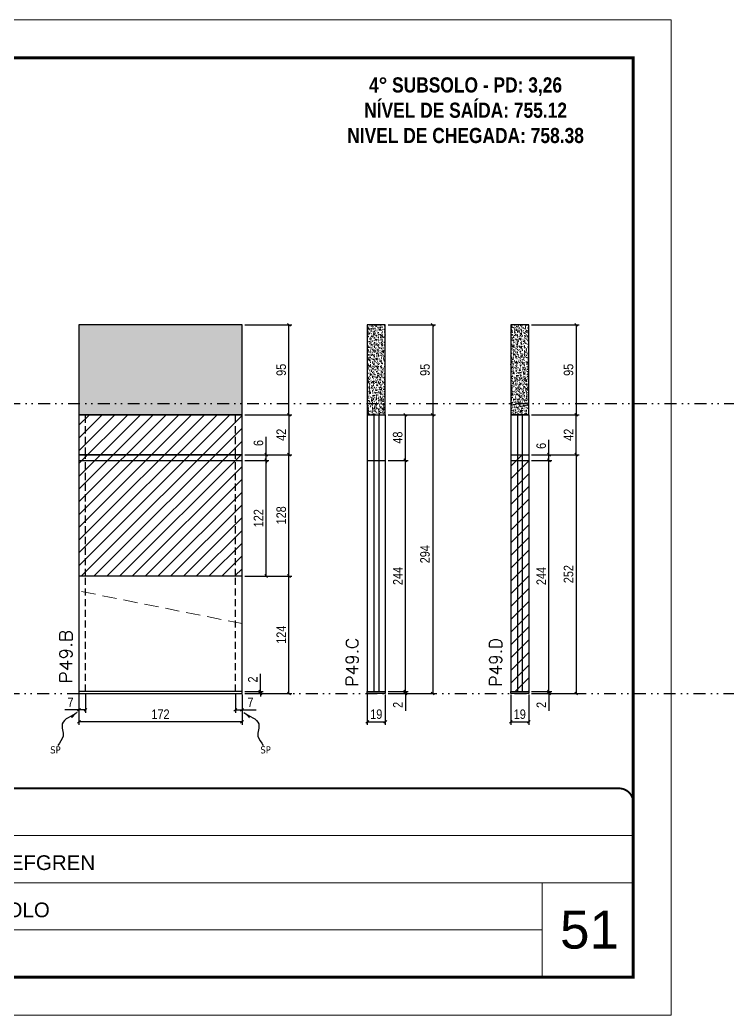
# Model space of a CAD drawing. Header units: millimetres. Extents: x 13777 to 27878, y -21631 to 6985.
# Drawn here: x 18382 to 19128, y -7848 to -6798 of the extents above; entities that cross this region are included whole.
import ezdxf

# ---------------------------------------------------------------- set-up
doc = ezdxf.new("R2010")
doc.units = ezdxf.units.MM
for name, pattern in [('CONTINUO', [0]), ('DASHED', [0.75, 0.5, -0.25]), ('DIVIDE2', [0.625, 0.25, -0.125, 0, -0.125, 0, -0.125]), ('HIDDEN', [0.375, 0.25, -0.125])]:
    doc.linetypes.add(name, pattern=pattern)
for name, color, linetype, lineweight in [('CARIMBO', 255, 'Continuous', 9), ('Folhas', 255, 'Continuous', 9), ('Hachura', 251, 'Continuous', 9), ('SARRAFO DE PRESSAO', 251, 'DASHED', 9), ('Texto Seção', 7, 'Continuous', 15)]:
    doc.layers.add(name, color=color, linetype=linetype, lineweight=lineweight)
for name, color, linetype in [('COTA', 241, 'Continuous'), ('NOMENCLATURA', 7, 'Continuous'), ('Nível', 160, 'Continuous'), ('Painéis', 200, 'Continuous'), ('SARR_2.2x7', 40, 'Continuous'), ('Sarrafo de Pressão', 42, 'HIDDEN'), ('texto', 7, 'Continuous')]:
    doc.layers.add(name, color=color, linetype=linetype)
doc.styles.add('ARIAL', font='arial.ttf')
doc.styles.add('COTA TECNICA', font='techl___.ttf', dxfattribs={"height": 10})
doc.styles.add('COTA TECNICA-50', font='techl___.ttf', dxfattribs={"height": 10})
doc.styles.add('REGUA-120', font='ROMANS.shx', dxfattribs={"height": 15})
doc.styles.add('ROMANC', font='techb___.ttf', dxfattribs={"height": 2.5})
doc.styles.get("Standard").update_dxf_attribs({"font": 'arial.ttf'})
doc.styles.add('Tecnologia', font='')
doc.styles.get('Tecnologia').set_extended_font_data('Forgotten Futurist')
doc.dimstyles.new('COTA PAINEL-50', dxfattribs={"dimtxt": 10, "dimasz": 3, "dimexe": 3, "dimexo": 3, "dimgap": 3, "dimtad": 1, "dimdec": 1, "dimzin": 12, "dimdsep": 46, "dimtxsty": 'COTA TECNICA-50', "dimblk1": 'OBLIQUE', "dimblk2": 'OBLIQUE', "dimsah": 1, "dimcen": 0.9, "dimclrd": 4, "dimclre": 4, "dimclrt": 240, "dimadec": 1, "dimazin": 3, "dimtfac": 1, "dimtdec": 1, "dimtmove": 0, "dimatfit": 3, "dimfxl": 1, "dimtolj": 1, "dimtzin": 12, "dimarcsym": 0})
doc.dimstyles.new('PAINEL', dxfattribs={"dimtxt": 10, "dimasz": 3, "dimexe": 3, "dimexo": 3, "dimgap": 3, "dimtad": 1, "dimdec": 1, "dimzin": 12, "dimdsep": 46, "dimtxsty": 'COTA TECNICA', "dimblk1": 'OBLIQUE', "dimblk2": 'OBLIQUE', "dimsah": 1, "dimcen": 0.9, "dimclrd": 4, "dimclre": 4, "dimclrt": 240, "dimadec": 1, "dimazin": 3, "dimtfac": 1, "dimtdec": 1, "dimtmove": 0, "dimatfit": 3, "dimfxl": 1, "dimtolj": 1, "dimtzin": 12, "dimarcsym": 0})
doc.dimstyles.get("Standard").update_dxf_attribs({"dimtxt": 0.18, "dimasz": 0.18, "dimexe": 0.18, "dimexo": 0.0625, "dimgap": 0.09, "dimtad": 0, "dimtih": 1, "dimtoh": 1, "dimdec": 4, "dimzin": 0, "dimdsep": 46, "dimtxsty": 'Standard', "dimcen": 0.09, "dimadec": 0, "dimazin": 0, "dimtfac": 1, "dimtdec": 4, "dimtofl": 0, "dimtmove": 0, "dimatfit": 3, "dimfxl": 1, "dimtolj": 1, "dimtzin": 0, "dimarcsym": 0})

# ---------------------------------------------------------------- blocks, each defined once
blk = doc.blocks.new('9999999999')
at = {"color": 30, "linetype": 'CONTINUO'}
for p, q in [((98564.6, 34230.2), (98564.6, 34429.4)), ((98564.6, 34379.6), (99584, 34379.6)), ((98564.6, 34329.8), (99488, 34329.8)), ((99584, 34329.8), (99488, 34329.8)), ((99488, 34329.8), (99488, 34230.2)), ((98564.6, 34280), (99488, 34280))]:
    blk.add_line(p, q, dxfattribs=at)
at = {"color": 30, "linetype": 'CONTINUO', "const_width": 2}
blk.add_lwpolyline([(99584, 34230.2), (99584, 34414.4, 0.414214), (99569, 34429.4), (98229, 34429.4, 0.414214), (98214, 34414.4), (98214, 34245.2, 0.414214), (98229, 34230.2), (99584, 34230.2)], format="xyb", dxfattribs=at)
at = {"layer": 'Folhas'}
blk.add_lwpolyline([(98139, 34190.2), (99624, 34190.2), (99624, 35240.2), (98139, 35240.2)], close=True, dxfattribs=at)
at = {"layer": 'Folhas', "color": 30, "const_width": 3}
blk.add_lwpolyline([(98214, 34230.2), (99584, 34230.2), (99584, 35200.2), (98214, 35200.2)], close=True, dxfattribs=at)
at = {"color": 7, "linetype": 'Continuous', "ltscale": 5, "style": 'ARIAL'}
for s, height, p in [('SKR', 15.48, (98837.7, 34393.1)), ('LEAF LOEFGREN', 15.483, (98837.7, 34343.3)), ('3° SUBSOLO', 15.48, (98837.7, 34293.5)), ('NOVA SISTEMAS CONSTRUTIVOS', 11.059, (98263.2, 34267.2)), ('PILARES', 15.48, (98837.7, 34243.7))]:
    blk.add_text(s, height=height, dxfattribs=at).set_placement(p)
at = {"layer": 'Folhas', "color": 7, "style": 'Tecnologia', "width": 1.5}
for s, p in [('CLIENTE:', (98573.7, 34397.2)), ('OBRA:', (98573.7, 34347.3)), ('PAVIMENTO:', (98573.7, 34297.5)), ('PROJETO:', (98573.7, 34247.7))]:
    blk.add_text(s, height=14, dxfattribs=at).set_placement(p)
blk = doc.blocks.new('_Oblique')
at = {"color": 0, "linetype": 'ByBlock', "lineweight": -2}
blk.add_line((-0.5, -0.5), (0.5, 0.5), dxfattribs=at)
blk = doc.blocks.new('*D2223')
at = {"layer": 'COTA', "color": 4, "lineweight": -2, "transparency": 16777216}
for p, q in [((18444.1, -7509.9), (18444.1, -7541.8)), ((18616.1, -7509.9), (18616.1, -7541.8)), ((18616.1, -7538.8), (18444.1, -7538.8))]:
    blk.add_line(p, q, dxfattribs=at)
at = {"layer": 'Defpoints', "color": 0, "transparency": 16777216}
for p in [(18444.1, -7506.9), (18616.1, -7506.9), (18444.1, -7538.8)]:
    blk.add_point(p, dxfattribs=at)
at = {"layer": 'COTA', "color": 4, "lineweight": -2, "transparency": 16777216, "xscale": 3, "yscale": 3, "zscale": 3, "rotation": 180}
blk.add_blockref('_Oblique', (18444.1, -7538.8), dxfattribs=at)
at = {"layer": 'COTA', "color": 4, "lineweight": -2, "transparency": 16777216, "xscale": 3, "yscale": 3, "zscale": 3}
blk.add_blockref('_Oblique', (18616.1, -7538.8), dxfattribs=at)
at = {"layer": 'COTA', "color": 240, "transparency": 16777216, "insert": (18530.1, -7530.7), "char_height": 10, "attachment_point": 5, "style": 'COTA TECNICA'}
blk.add_mtext('\\A1;172', dxfattribs=at)
blk = doc.blocks.new('*D2224')
at = {"layer": 'COTA', "color": 4, "lineweight": -2, "transparency": 16777216}
for p, q in [((18444.1, -7511.9), (18444.1, -7529.1)), ((18451.1, -7509.9), (18451.1, -7529.1)), ((18444.1, -7526.1), (18429.4, -7526.1)), ((18451.1, -7526.1), (18444.1, -7526.1))]:
    blk.add_line(p, q, dxfattribs=at)
at = {"layer": 'Defpoints', "color": 0, "transparency": 16777216}
for p in [(18451.1, -7506.9), (18444.1, -7508.9), (18444.1, -7526.1)]:
    blk.add_point(p, dxfattribs=at)
at = {"layer": 'COTA', "color": 4, "lineweight": -2, "transparency": 16777216, "xscale": 3, "yscale": 3, "zscale": 3, "rotation": 180}
blk.add_blockref('_Oblique', (18444.1, -7526.1), dxfattribs=at)
at = {"layer": 'COTA', "color": 4, "lineweight": -2, "transparency": 16777216, "xscale": 3, "yscale": 3, "zscale": 3}
blk.add_blockref('_Oblique', (18451.1, -7526.1), dxfattribs=at)
at = {"layer": 'COTA', "color": 240, "transparency": 16777216, "insert": (18435.3, -7518.1), "char_height": 10, "attachment_point": 5, "style": 'COTA TECNICA-50'}
blk.add_mtext('\\A1;7', dxfattribs=at)
blk = doc.blocks.new('*D2225')
at = {"layer": 'COTA', "color": 4, "lineweight": -2, "transparency": 16777216}
for p, q in [((18609.1, -7509.9), (18609.1, -7529.1)), ((18616.1, -7511.9), (18616.1, -7529.1)), ((18609.1, -7526.1), (18616.1, -7526.1)), ((18616.1, -7526.1), (18630.9, -7526.1))]:
    blk.add_line(p, q, dxfattribs=at)
at = {"layer": 'Defpoints', "color": 0, "transparency": 16777216}
for p in [(18609.1, -7506.9), (18616.1, -7508.9), (18616.1, -7526.1)]:
    blk.add_point(p, dxfattribs=at)
at = {"layer": 'COTA', "color": 4, "lineweight": -2, "transparency": 16777216, "xscale": 3, "yscale": 3, "zscale": 3, "rotation": 180}
blk.add_blockref('_Oblique', (18609.1, -7526.1), dxfattribs=at)
at = {"layer": 'COTA', "color": 4, "lineweight": -2, "transparency": 16777216, "xscale": 3, "yscale": 3, "zscale": 3}
blk.add_blockref('_Oblique', (18616.1, -7526.1), dxfattribs=at)
at = {"layer": 'COTA', "color": 240, "transparency": 16777216, "insert": (18625, -7518.1), "char_height": 10, "attachment_point": 5, "style": 'COTA TECNICA-50'}
blk.add_mtext('\\A1;7', dxfattribs=at)
blk = doc.blocks.new('*D2226')
at = {"layer": 'COTA', "color": 4, "lineweight": -2, "transparency": 16777216}
for p, q in [((18635.4, -7506.9), (18635.4, -7488.1)), ((18619.1, -7506.9), (18638.4, -7506.9)), ((18635.4, -7508.9), (18635.4, -7506.9)), ((18619.1, -7508.9), (18638.4, -7508.9)), ((18635.4, -7508.9), (18635.4, -7511.9))]:
    blk.add_line(p, q, dxfattribs=at)
at = {"layer": 'Defpoints', "color": 0, "transparency": 16777216}
for p in [(18616.1, -7506.9), (18616.1, -7508.9), (18635.4, -7508.9)]:
    blk.add_point(p, dxfattribs=at)
at = {"layer": 'COTA', "color": 4, "lineweight": -2, "transparency": 16777216, "xscale": 3, "yscale": 3, "zscale": 3}
for p, rotation in [((18635.4, -7506.9), 270), ((18635.4, -7508.9), 90)]:
    blk.add_blockref('_Oblique', p, dxfattribs=dict(at, rotation=rotation))
at = {"layer": 'COTA', "color": 240, "transparency": 16777216, "insert": (18627.4, -7494.1), "char_height": 10, "attachment_point": 5, "rotation": 90, "style": 'COTA TECNICA-50'}
blk.add_mtext('\\A1;2', dxfattribs=at)
blk = doc.blocks.new('*D2227')
at = {"layer": 'COTA', "color": 4, "lineweight": -2, "transparency": 16777216}
for p, q in [((18619.1, -7119.9), (18668.5, -7119.9)), ((18665.5, -7214.9), (18665.5, -7119.9)), ((18619.1, -7214.9), (18668.5, -7214.9))]:
    blk.add_line(p, q, dxfattribs=at)
at = {"layer": 'Defpoints', "color": 0, "transparency": 16777216}
for p in [(18616.1, -7119.9), (18665.5, -7119.9), (18616.1, -7214.9)]:
    blk.add_point(p, dxfattribs=at)
at = {"layer": 'COTA', "color": 4, "lineweight": -2, "transparency": 16777216, "xscale": 3, "yscale": 3, "zscale": 3}
for p, rotation in [((18665.5, -7119.9), 90), ((18665.5, -7214.9), 270)]:
    blk.add_blockref('_Oblique', p, dxfattribs=dict(at, rotation=rotation))
at = {"layer": 'COTA', "color": 240, "transparency": 16777216, "insert": (18657.4, -7167.4), "char_height": 10, "attachment_point": 5, "rotation": 90, "style": 'COTA TECNICA'}
blk.add_mtext('\\A1;95', dxfattribs=at)
blk = doc.blocks.new('*D2229')
at = {"layer": 'COTA', "color": 4, "lineweight": -2, "transparency": 16777216}
for p, q in [((18748.1, -7509.9), (18748.1, -7541.8)), ((18767.1, -7509.9), (18767.1, -7541.8)), ((18748.1, -7538.8), (18767.1, -7538.8))]:
    blk.add_line(p, q, dxfattribs=at)
at = {"layer": 'Defpoints', "color": 0, "transparency": 16777216}
for p in [(18748.1, -7506.9), (18767.1, -7506.9), (18767.1, -7538.8)]:
    blk.add_point(p, dxfattribs=at)
at = {"layer": 'COTA', "color": 4, "lineweight": -2, "transparency": 16777216, "xscale": 3, "yscale": 3, "zscale": 3, "rotation": 180}
blk.add_blockref('_Oblique', (18748.1, -7538.8), dxfattribs=at)
at = {"layer": 'COTA', "color": 4, "lineweight": -2, "transparency": 16777216, "xscale": 3, "yscale": 3, "zscale": 3}
blk.add_blockref('_Oblique', (18767.1, -7538.8), dxfattribs=at)
at = {"layer": 'COTA', "color": 240, "transparency": 16777216, "insert": (18757.6, -7530.7), "char_height": 10, "attachment_point": 5, "style": 'COTA TECNICA'}
blk.add_mtext('\\A1;19', dxfattribs=at)
blk = doc.blocks.new('*D2230')
at = {"layer": 'COTA', "color": 4, "lineweight": -2, "transparency": 16777216}
for p, q in [((18770.1, -7506.9), (18791.3, -7506.9)), ((18788.3, -7506.9), (18788.3, -7503.9)), ((18788.3, -7506.9), (18788.3, -7508.9)), ((18770.1, -7508.9), (18791.3, -7508.9)), ((18788.3, -7508.9), (18788.3, -7527))]:
    blk.add_line(p, q, dxfattribs=at)
at = {"layer": 'Defpoints', "color": 0, "transparency": 16777216}
for p in [(18767.1, -7506.9), (18788.3, -7506.9), (18767.1, -7508.9)]:
    blk.add_point(p, dxfattribs=at)
at = {"layer": 'COTA', "color": 4, "lineweight": -2, "transparency": 16777216, "xscale": 3, "yscale": 3, "zscale": 3}
for p, rotation in [((18788.3, -7506.9), 270), ((18788.3, -7508.9), 90)]:
    blk.add_blockref('_Oblique', p, dxfattribs=dict(at, rotation=rotation))
at = {"layer": 'COTA', "color": 240, "transparency": 16777216, "insert": (18780.3, -7520.9), "char_height": 10, "attachment_point": 5, "rotation": 90, "style": 'COTA TECNICA-50'}
blk.add_mtext('\\A1;2', dxfattribs=at)
blk = doc.blocks.new('*D2231')
at = {"layer": 'COTA', "color": 4, "linetype": 'ByBlock', "lineweight": -2, "transparency": 16777216}
for p, q in [((18770.1, -7119.9), (18820.1, -7119.9)), ((18817.1, -7119.9), (18817.1, -7214.9)), ((18770.1, -7214.9), (18820.1, -7214.9))]:
    blk.add_line(p, q, dxfattribs=at)
at = {"layer": 'Defpoints', "color": 0, "linetype": 'ByBlock', "transparency": 16777216}
for p in [(18767.1, -7119.9), (18767.1, -7214.9), (18817.1, -7214.9)]:
    blk.add_point(p, dxfattribs=at)
at = {"layer": 'COTA', "color": 4, "linetype": 'ByBlock', "lineweight": -2, "transparency": 16777216, "xscale": 3, "yscale": 3, "zscale": 3}
for p, rotation in [((18817.1, -7119.9), 90), ((18817.1, -7214.9), 270)]:
    blk.add_blockref('_Oblique', p, dxfattribs=dict(at, rotation=rotation))
at = {"layer": 'COTA', "color": 240, "linetype": 'ByBlock', "transparency": 16777216, "insert": (18809, -7167.4), "char_height": 10, "attachment_point": 5, "rotation": 90, "style": 'COTA TECNICA'}
blk.add_mtext('\\A1;95', dxfattribs=at)
blk = doc.blocks.new('*D2232')
at = {"layer": 'COTA', "color": 4, "lineweight": -2, "transparency": 16777216}
for p, q in [((18770.1, -7214.9), (18820.1, -7214.9)), ((18817.1, -7214.9), (18817.1, -7508.9)), ((18770.1, -7508.9), (18820.1, -7508.9))]:
    blk.add_line(p, q, dxfattribs=at)
at = {"layer": 'Defpoints', "color": 0, "transparency": 16777216}
for p in [(18767.1, -7214.9), (18767.1, -7508.9), (18817.1, -7508.9)]:
    blk.add_point(p, dxfattribs=at)
at = {"layer": 'COTA', "color": 4, "lineweight": -2, "transparency": 16777216, "xscale": 3, "yscale": 3, "zscale": 3}
for p, rotation in [((18817.1, -7214.9), 90), ((18817.1, -7508.9), 270)]:
    blk.add_blockref('_Oblique', p, dxfattribs=dict(at, rotation=rotation))
at = {"layer": 'COTA', "color": 240, "transparency": 16777216, "insert": (18809, -7361.9), "char_height": 10, "attachment_point": 5, "rotation": 90, "style": 'COTA TECNICA'}
blk.add_mtext('\\A1;294', dxfattribs=at)
blk = doc.blocks.new('*D2233')
at = {"layer": 'COTA', "color": 4, "lineweight": -2, "transparency": 16777216}
for p, q in [((18899.4, -7509.9), (18899.4, -7541.8)), ((18918.4, -7509.9), (18918.4, -7541.8)), ((18899.4, -7538.8), (18918.4, -7538.8))]:
    blk.add_line(p, q, dxfattribs=at)
at = {"layer": 'Defpoints', "color": 0, "transparency": 16777216}
for p in [(18899.4, -7506.9), (18918.4, -7506.9), (18918.4, -7538.8)]:
    blk.add_point(p, dxfattribs=at)
at = {"layer": 'COTA', "color": 4, "lineweight": -2, "transparency": 16777216, "xscale": 3, "yscale": 3, "zscale": 3, "rotation": 180}
blk.add_blockref('_Oblique', (18899.4, -7538.8), dxfattribs=at)
at = {"layer": 'COTA', "color": 4, "lineweight": -2, "transparency": 16777216, "xscale": 3, "yscale": 3, "zscale": 3}
blk.add_blockref('_Oblique', (18918.4, -7538.8), dxfattribs=at)
at = {"layer": 'COTA', "color": 240, "transparency": 16777216, "insert": (18908.9, -7530.7), "char_height": 10, "attachment_point": 5, "style": 'COTA TECNICA'}
blk.add_mtext('\\A1;19', dxfattribs=at)
blk = doc.blocks.new('*D2234')
at = {"layer": 'COTA', "color": 4, "lineweight": -2, "transparency": 16777216}
for p, q in [((18921.4, -7506.9), (18942.6, -7506.9)), ((18939.6, -7506.9), (18939.6, -7503.9)), ((18939.6, -7506.9), (18939.6, -7508.9)), ((18921.4, -7508.9), (18942.6, -7508.9)), ((18939.6, -7508.9), (18939.6, -7527))]:
    blk.add_line(p, q, dxfattribs=at)
at = {"layer": 'Defpoints', "color": 0, "transparency": 16777216}
for p in [(18918.4, -7506.9), (18939.6, -7506.9), (18918.4, -7508.9)]:
    blk.add_point(p, dxfattribs=at)
at = {"layer": 'COTA', "color": 4, "lineweight": -2, "transparency": 16777216, "xscale": 3, "yscale": 3, "zscale": 3}
for p, rotation in [((18939.6, -7506.9), 270), ((18939.6, -7508.9), 90)]:
    blk.add_blockref('_Oblique', p, dxfattribs=dict(at, rotation=rotation))
at = {"layer": 'COTA', "color": 240, "transparency": 16777216, "insert": (18931.6, -7520.9), "char_height": 10, "attachment_point": 5, "rotation": 90, "style": 'COTA TECNICA-50'}
blk.add_mtext('\\A1;2', dxfattribs=at)
blk = doc.blocks.new('*D2235')
at = {"layer": 'COTA', "color": 4, "linetype": 'ByBlock', "lineweight": -2, "transparency": 16777216}
for p, q in [((18921.4, -7119.9), (18971.4, -7119.9)), ((18968.4, -7119.9), (18968.4, -7214.9)), ((18921.4, -7214.9), (18971.4, -7214.9))]:
    blk.add_line(p, q, dxfattribs=at)
at = {"layer": 'Defpoints', "color": 0, "linetype": 'ByBlock', "transparency": 16777216}
for p in [(18918.4, -7119.9), (18918.4, -7214.9), (18968.4, -7214.9)]:
    blk.add_point(p, dxfattribs=at)
at = {"layer": 'COTA', "color": 4, "linetype": 'ByBlock', "lineweight": -2, "transparency": 16777216, "xscale": 3, "yscale": 3, "zscale": 3}
for p, rotation in [((18968.4, -7119.9), 90), ((18968.4, -7214.9), 270)]:
    blk.add_blockref('_Oblique', p, dxfattribs=dict(at, rotation=rotation))
at = {"layer": 'COTA', "color": 240, "linetype": 'ByBlock', "transparency": 16777216, "insert": (18960.3, -7167.4), "char_height": 10, "attachment_point": 5, "rotation": 90, "style": 'COTA TECNICA'}
blk.add_mtext('\\A1;95', dxfattribs=at)
blk = doc.blocks.new('*D2241')
at = {"layer": 'COTA', "color": 4, "linetype": 'ByBlock', "lineweight": -2, "transparency": 16777216}
for p, q in [((18619.1, -7384.9), (18668.5, -7384.9)), ((18665.5, -7508.9), (18665.5, -7384.9)), ((18619.1, -7508.9), (18668.5, -7508.9))]:
    blk.add_line(p, q, dxfattribs=at)
at = {"layer": 'Defpoints', "color": 0, "linetype": 'ByBlock', "transparency": 16777216}
for p in [(18616.1, -7384.9), (18665.5, -7384.9), (18616.1, -7508.9)]:
    blk.add_point(p, dxfattribs=at)
at = {"layer": 'COTA', "color": 4, "linetype": 'ByBlock', "lineweight": -2, "transparency": 16777216, "xscale": 3, "yscale": 3, "zscale": 3}
for p, rotation in [((18665.5, -7384.9), 90), ((18665.5, -7508.9), 270)]:
    blk.add_blockref('_Oblique', p, dxfattribs=dict(at, rotation=rotation))
at = {"layer": 'COTA', "color": 240, "linetype": 'ByBlock', "transparency": 16777216, "insert": (18657.4, -7446.9), "char_height": 10, "attachment_point": 5, "rotation": 90, "style": 'COTA TECNICA'}
blk.add_mtext('\\A1;124', dxfattribs=at)
blk = doc.blocks.new('*D2242')
at = {"layer": 'COTA', "color": 4, "linetype": 'ByBlock', "lineweight": -2, "transparency": 16777216}
for p, q in [((18619.1, -7384.9), (18668.5, -7384.9)), ((18665.5, -7508.9), (18665.5, -7384.9)), ((18619.1, -7508.9), (18668.5, -7508.9))]:
    blk.add_line(p, q, dxfattribs=at)
at = {"layer": 'Defpoints', "color": 0, "linetype": 'ByBlock', "transparency": 16777216}
for p in [(18616.1, -7384.9), (18665.5, -7384.9), (18616.1, -7508.9)]:
    blk.add_point(p, dxfattribs=at)
at = {"layer": 'COTA', "color": 4, "linetype": 'ByBlock', "lineweight": -2, "transparency": 16777216, "xscale": 3, "yscale": 3, "zscale": 3}
for p, rotation in [((18665.5, -7384.9), 90), ((18665.5, -7508.9), 270)]:
    blk.add_blockref('_Oblique', p, dxfattribs=dict(at, rotation=rotation))
at = {"layer": 'COTA', "color": 240, "linetype": 'ByBlock', "transparency": 16777216, "insert": (18657.4, -7446.9), "char_height": 10, "attachment_point": 5, "rotation": 90, "style": 'COTA TECNICA'}
blk.add_mtext('\\A1;124', dxfattribs=at)
blk = doc.blocks.new('*D2243')
at = {"layer": 'COTA', "color": 4, "lineweight": -2, "transparency": 16777216}
for p, q in [((18619.1, -7256.9), (18668.5, -7256.9)), ((18665.5, -7384.9), (18665.5, -7256.9)), ((18619.1, -7384.9), (18668.5, -7384.9))]:
    blk.add_line(p, q, dxfattribs=at)
at = {"layer": 'Defpoints', "color": 0, "transparency": 16777216}
for p in [(18616.1, -7256.9), (18665.5, -7256.9), (18616.1, -7384.9)]:
    blk.add_point(p, dxfattribs=at)
at = {"layer": 'COTA', "color": 4, "lineweight": -2, "transparency": 16777216, "xscale": 3, "yscale": 3, "zscale": 3}
for p, rotation in [((18665.5, -7256.9), 90), ((18665.5, -7384.9), 270)]:
    blk.add_blockref('_Oblique', p, dxfattribs=dict(at, rotation=rotation))
at = {"layer": 'COTA', "color": 240, "transparency": 16777216, "insert": (18657.4, -7320.9), "char_height": 10, "attachment_point": 5, "rotation": 90, "style": 'COTA TECNICA'}
blk.add_mtext('\\A1;128', dxfattribs=at)
blk = doc.blocks.new('*D2244')
at = {"layer": 'COTA', "color": 4, "lineweight": -2, "transparency": 16777216}
for p, q in [((18619.1, -7262.9), (18644.5, -7262.9)), ((18641.5, -7384.9), (18641.5, -7262.9)), ((18619.1, -7384.9), (18644.5, -7384.9))]:
    blk.add_line(p, q, dxfattribs=at)
at = {"layer": 'Defpoints', "color": 0, "transparency": 16777216}
for p in [(18616.1, -7262.9), (18641.5, -7262.9), (18616.1, -7384.9)]:
    blk.add_point(p, dxfattribs=at)
at = {"layer": 'COTA', "color": 4, "lineweight": -2, "transparency": 16777216, "xscale": 3, "yscale": 3, "zscale": 3}
for p, rotation in [((18641.5, -7262.9), 90), ((18641.5, -7384.9), 270)]:
    blk.add_blockref('_Oblique', p, dxfattribs=dict(at, rotation=rotation))
at = {"layer": 'COTA', "color": 240, "transparency": 16777216, "insert": (18633.4, -7323.9), "char_height": 10, "attachment_point": 5, "rotation": 90, "style": 'COTA TECNICA'}
blk.add_mtext('\\A1;122', dxfattribs=at)
blk = doc.blocks.new('*D2245')
at = {"layer": 'COTA', "color": 4, "lineweight": -2, "transparency": 16777216}
for p, q in [((18641.5, -7256.9), (18641.5, -7238.2)), ((18619.1, -7256.9), (18644.5, -7256.9)), ((18619.1, -7262.9), (18644.5, -7262.9)), ((18641.5, -7262.9), (18641.5, -7256.9)), ((18641.5, -7262.9), (18641.5, -7265.9))]:
    blk.add_line(p, q, dxfattribs=at)
at = {"layer": 'Defpoints', "color": 0, "transparency": 16777216}
for p in [(18616.1, -7256.9), (18616.1, -7262.9), (18641.5, -7256.9)]:
    blk.add_point(p, dxfattribs=at)
at = {"layer": 'COTA', "color": 4, "lineweight": -2, "transparency": 16777216, "xscale": 3, "yscale": 3, "zscale": 3}
for p, rotation in [((18641.5, -7256.9), 270), ((18641.5, -7262.9), 90)]:
    blk.add_blockref('_Oblique', p, dxfattribs=dict(at, rotation=rotation))
at = {"layer": 'COTA', "color": 240, "transparency": 16777216, "insert": (18633.4, -7244.6), "char_height": 10, "attachment_point": 5, "rotation": 90, "style": 'COTA TECNICA'}
blk.add_mtext('\\A1;6', dxfattribs=at)
blk = doc.blocks.new('*D2246')
at = {"layer": 'COTA', "color": 4, "lineweight": -2, "transparency": 16777216}
for p, q in [((18770.1, -7262.9), (18791.3, -7262.9)), ((18788.3, -7506.9), (18788.3, -7262.9)), ((18770.1, -7506.9), (18791.3, -7506.9))]:
    blk.add_line(p, q, dxfattribs=at)
at = {"layer": 'Defpoints', "color": 0, "transparency": 16777216}
for p in [(18767.1, -7262.9), (18788.3, -7262.9), (18767.1, -7506.9)]:
    blk.add_point(p, dxfattribs=at)
at = {"layer": 'COTA', "color": 4, "lineweight": -2, "transparency": 16777216, "xscale": 3, "yscale": 3, "zscale": 3}
for p, rotation in [((18788.3, -7262.9), 90), ((18788.3, -7506.9), 270)]:
    blk.add_blockref('_Oblique', p, dxfattribs=dict(at, rotation=rotation))
at = {"layer": 'COTA', "color": 240, "transparency": 16777216, "insert": (18780.3, -7384.9), "char_height": 10, "attachment_point": 5, "rotation": 90, "style": 'COTA TECNICA'}
blk.add_mtext('\\A1;244', dxfattribs=at)
blk = doc.blocks.new('*D2247')
at = {"layer": 'COTA', "color": 4, "lineweight": -2, "transparency": 16777216}
for p, q in [((18770.1, -7214.9), (18791.3, -7214.9)), ((18788.3, -7262.9), (18788.3, -7214.9)), ((18770.1, -7262.9), (18791.3, -7262.9))]:
    blk.add_line(p, q, dxfattribs=at)
at = {"layer": 'Defpoints', "color": 0, "transparency": 16777216}
for p in [(18767.1, -7214.9), (18788.3, -7214.9), (18767.1, -7262.9)]:
    blk.add_point(p, dxfattribs=at)
at = {"layer": 'COTA', "color": 4, "lineweight": -2, "transparency": 16777216, "xscale": 3, "yscale": 3, "zscale": 3}
for p, rotation in [((18788.3, -7214.9), 90), ((18788.3, -7262.9), 270)]:
    blk.add_blockref('_Oblique', p, dxfattribs=dict(at, rotation=rotation))
at = {"layer": 'COTA', "color": 240, "transparency": 16777216, "insert": (18780.2, -7238.9), "char_height": 10, "attachment_point": 5, "rotation": 90, "style": 'COTA TECNICA'}
blk.add_mtext('\\A1;48', dxfattribs=at)
blk = doc.blocks.new('*D2248')
at = {"layer": 'COTA', "color": 4, "lineweight": -2, "transparency": 16777216}
for p, q in [((18921.4, -7256.9), (18971.4, -7256.9)), ((18968.4, -7256.9), (18968.4, -7508.9)), ((18921.4, -7508.9), (18971.4, -7508.9))]:
    blk.add_line(p, q, dxfattribs=at)
at = {"layer": 'Defpoints', "color": 0, "transparency": 16777216}
for p in [(18918.4, -7256.9), (18918.4, -7508.9), (18968.4, -7508.9)]:
    blk.add_point(p, dxfattribs=at)
at = {"layer": 'COTA', "color": 4, "lineweight": -2, "transparency": 16777216, "xscale": 3, "yscale": 3, "zscale": 3}
for p, rotation in [((18968.4, -7256.9), 90), ((18968.4, -7508.9), 270)]:
    blk.add_blockref('_Oblique', p, dxfattribs=dict(at, rotation=rotation))
at = {"layer": 'COTA', "color": 240, "transparency": 16777216, "insert": (18960.3, -7382.9), "char_height": 10, "attachment_point": 5, "rotation": 90, "style": 'COTA TECNICA'}
blk.add_mtext('\\A1;252', dxfattribs=at)
blk = doc.blocks.new('*D2249')
at = {"layer": 'COTA', "color": 4, "lineweight": -2, "transparency": 16777216}
for p, q in [((18921.4, -7262.9), (18942.6, -7262.9)), ((18939.6, -7506.9), (18939.6, -7262.9)), ((18921.4, -7506.9), (18942.6, -7506.9))]:
    blk.add_line(p, q, dxfattribs=at)
at = {"layer": 'Defpoints', "color": 0, "transparency": 16777216}
for p in [(18918.4, -7262.9), (18939.6, -7262.9), (18918.4, -7506.9)]:
    blk.add_point(p, dxfattribs=at)
at = {"layer": 'COTA', "color": 4, "lineweight": -2, "transparency": 16777216, "xscale": 3, "yscale": 3, "zscale": 3}
for p, rotation in [((18939.6, -7262.9), 90), ((18939.6, -7506.9), 270)]:
    blk.add_blockref('_Oblique', p, dxfattribs=dict(at, rotation=rotation))
at = {"layer": 'COTA', "color": 240, "transparency": 16777216, "insert": (18931.5, -7384.9), "char_height": 10, "attachment_point": 5, "rotation": 90, "style": 'COTA TECNICA'}
blk.add_mtext('\\A1;244', dxfattribs=at)
blk = doc.blocks.new('*D2250')
at = {"layer": 'COTA', "color": 4, "lineweight": -2, "transparency": 16777216}
for p, q in [((18921.4, -7214.9), (18971.4, -7214.9)), ((18968.4, -7256.9), (18968.4, -7214.9)), ((18921.4, -7256.9), (18971.4, -7256.9))]:
    blk.add_line(p, q, dxfattribs=at)
at = {"layer": 'Defpoints', "color": 0, "transparency": 16777216}
for p in [(18918.4, -7214.9), (18968.4, -7214.9), (18918.4, -7256.9)]:
    blk.add_point(p, dxfattribs=at)
at = {"layer": 'COTA', "color": 4, "lineweight": -2, "transparency": 16777216, "xscale": 3, "yscale": 3, "zscale": 3}
for p, rotation in [((18968.4, -7214.9), 90), ((18968.4, -7256.9), 270)]:
    blk.add_blockref('_Oblique', p, dxfattribs=dict(at, rotation=rotation))
at = {"layer": 'COTA', "color": 240, "transparency": 16777216, "insert": (18960.3, -7235.9), "char_height": 10, "attachment_point": 5, "rotation": 90, "style": 'COTA TECNICA'}
blk.add_mtext('\\A1;42', dxfattribs=at)
blk = doc.blocks.new('*D2253')
at = {"layer": 'COTA', "color": 4, "lineweight": -2, "transparency": 16777216}
for p, q in [((18619.1, -7214.9), (18668.5, -7214.9)), ((18665.5, -7214.9), (18665.5, -7256.9)), ((18619.1, -7256.9), (18668.5, -7256.9))]:
    blk.add_line(p, q, dxfattribs=at)
at = {"layer": 'Defpoints', "color": 0, "transparency": 16777216}
for p in [(18616.1, -7214.9), (18616.1, -7256.9), (18665.5, -7256.9)]:
    blk.add_point(p, dxfattribs=at)
at = {"layer": 'COTA', "color": 4, "lineweight": -2, "transparency": 16777216, "xscale": 3, "yscale": 3, "zscale": 3}
for p, rotation in [((18665.5, -7214.9), 90), ((18665.5, -7256.9), 270)]:
    blk.add_blockref('_Oblique', p, dxfattribs=dict(at, rotation=rotation))
at = {"layer": 'COTA', "color": 240, "transparency": 16777216, "insert": (18657.4, -7235.9), "char_height": 10, "attachment_point": 5, "rotation": 90, "style": 'COTA TECNICA'}
blk.add_mtext('\\A1;42', dxfattribs=at)
blk = doc.blocks.new('*D2254')
at = {"layer": 'COTA', "color": 4, "lineweight": -2, "transparency": 16777216}
for p, q in [((18939.6, -7256.9), (18939.6, -7241.2)), ((18921.4, -7256.9), (18942.6, -7256.9)), ((18921.4, -7262.9), (18942.6, -7262.9)), ((18939.6, -7262.9), (18939.6, -7256.9))]:
    blk.add_line(p, q, dxfattribs=at)
at = {"layer": 'Defpoints', "color": 0, "transparency": 16777216}
for p in [(18918.4, -7256.9), (18918.4, -7262.9), (18939.6, -7256.9)]:
    blk.add_point(p, dxfattribs=at)
at = {"layer": 'COTA', "color": 4, "lineweight": -2, "transparency": 16777216, "xscale": 3, "yscale": 3, "zscale": 3}
for p, rotation in [((18939.6, -7256.9), 90), ((18939.6, -7262.9), 270)]:
    blk.add_blockref('_Oblique', p, dxfattribs=dict(at, rotation=rotation))
at = {"layer": 'COTA', "color": 240, "transparency": 16777216, "insert": (18931.5, -7247.6), "char_height": 10, "attachment_point": 5, "rotation": 90, "style": 'COTA TECNICA'}
blk.add_mtext('\\A1;6', dxfattribs=at)

msp = doc.modelspace()

# ---------------------------------------------------------------- hatches: boundary and pattern name
at = {"layer": 'COTA'}
h = msp.add_hatch(dxfattribs=at)
h.set_pattern_fill('AR-CONC', color=256, scale=0.03)
h.set_pattern_definition([(50, (-1282.4505, -1106.5753), (5.4655401, -0.4781726), [0.5715, -6.2865]), (355, (-1282.4505, -1106.5753), (-1.0573026, 5.7317054), [0.4572, -5.0292175]), (100.451445, (-1281.995, -1106.615), (4.4082374, 5.2535326), [0.4857003, -5.3427073]), (46.1842, (-1282.4505, -1105.051), (8.1323712, -1.2612698), [0.85725, -9.42975]), (96.635558, (-1281.773, -1105.1564), (7.122124, 7.4227837), [0.7285507, -8.0140682]), (351.18415, (-1282.4505, -1105.051), (7.122124, 7.4227837), [0.685799, -7.543792]), (21, (-1281.6885, -1105.4323), (4.5484317, -3.0679559), [0.5715, -6.2865]), (326, (-1281.6885, -1105.4323), (1.8540609, 5.525639), [0.4572, -5.0292]), (71.451445, (-1281.3095, -1105.688), (6.4024926, 2.457683), [0.4857003, -5.3426981]), (37.5, (-1282.4505, -1106.5753), (0.0926581, 2.53665117), [0, -4.96824, 0, -5.1054, 0, -5.04825]), (7.5, (-1282.4505, -1106.5753), (2.00458988, 3.00541724), [0, -2.91084, 0, -4.85394, 0, -1.92405]), (327.5, (-1284.1498, -1106.5753), (4.06771786, -0.17186232), [0, -1.905, 0, -5.9436, 0, -7.8867]), (317.5, (-1284.9118, -1106.5753), (4.44387544, 0.76279473), [0, -2.4765, 0, -3.94716, 0, -5.6007])])
h.paths.add_polyline_path([(18616.14, -7214.89), (18616.14, -7119.89), (18444.14, -7119.89), (18444.14, -7214.89)])
h = msp.add_hatch(dxfattribs=at)
h.set_pattern_fill('AR-CONC', color=256, scale=0.03)
h.set_pattern_definition([(50, (1868.161, -1050.5754), (5.4655401, -0.4781726), [0.5715, -6.2865]), (355, (1868.161, -1050.5754), (-1.0573026, 5.7317054), [0.4572, -5.0292175]), (100.451445, (1868.6164, -1050.615), (4.4082374, 5.2535326), [0.4857003, -5.3427073]), (46.1842, (1868.161, -1049.0514), (8.1323712, -1.2612698), [0.85725, -9.42975]), (96.63556, (1868.839, -1049.1565), (7.122124, 7.4227837), [0.7285507, -8.0140682]), (351.18415, (1868.161, -1049.051), (7.122124, 7.4227837), [0.685799, -7.543792]), (21, (1868.923, -1049.4324), (4.5484317, -3.067956), [0.5715, -6.2865]), (326, (1868.923, -1049.4324), (1.8540609, 5.525639), [0.4572, -5.0292]), (71.451445, (1869.302, -1049.688), (6.4024926, 2.457683), [0.4857003, -5.3426981]), (37.5, (1868.161, -1050.5754), (0.0926581, 2.53665117), [0, -4.96824, 0, -5.1054, 0, -5.04825]), (7.5, (1868.161, -1050.5754), (2.00458988, 3.00541724), [0, -2.91084, 0, -4.85394, 0, -1.92405]), (327.5, (1866.4617, -1050.5754), (4.06771786, -0.17186232), [0, -1.905, 0, -5.9436, 0, -7.8867]), (317.5, (1865.6997, -1050.5754), (4.44387544, 0.7627947), [0, -2.4765, 0, -3.94716, 0, -5.6007])])
h.paths.add_polyline_path([(18767.13, -7119.89), (18748.13, -7119.89), (18748.13, -7214.89), (18767.13, -7214.89)])
h = msp.add_hatch(dxfattribs=at)
h.set_pattern_fill('AR-CONC', color=256, scale=0.03)
h.set_pattern_definition([(50, (2019.452, -1029.5754), (5.4655401, -0.4781726), [0.5715, -6.2865]), (355, (2019.452, -1029.5754), (-1.0573026, 5.7317054), [0.4572, -5.0292175]), (100.451445, (2019.907, -1029.615), (4.4082374, 5.2535326), [0.4857003, -5.3427073]), (46.1842, (2019.452, -1028.0514), (8.1323712, -1.2612698), [0.85725, -9.42975]), (96.63556, (2020.1295, -1028.1565), (7.122124, 7.4227837), [0.7285507, -8.0140682]), (351.18415, (2019.452, -1028.051), (7.122124, 7.4227837), [0.685799, -7.543792]), (21, (2020.214, -1028.4324), (4.5484317, -3.067956), [0.5715, -6.2865]), (326, (2020.214, -1028.4324), (1.8540609, 5.525639), [0.4572, -5.0292]), (71.451445, (2020.593, -1028.688), (6.4024926, 2.457683), [0.4857003, -5.3426981]), (37.5, (2019.4518, -1029.5754), (0.0926581, 2.53665117), [0, -4.96824, 0, -5.1054, 0, -5.04825]), (7.5, (2019.4518, -1029.5754), (2.00458988, 3.00541724), [0, -2.91084, 0, -4.85394, 0, -1.92405]), (327.5, (2017.7525, -1029.5754), (4.06771786, -0.17186232), [0, -1.905, 0, -5.9436, 0, -7.8867]), (317.5, (2016.9905, -1029.5754), (4.44387544, 0.7627947), [0, -2.4765, 0, -3.94716, 0, -5.6007])])
h.paths.add_polyline_path([(18918.43, -7119.89), (18899.43, -7119.89), (18899.43, -7214.89), (18918.43, -7214.89)])
at = {"layer": 'Hachura', "linetype": 'ByBlock'}
h = msp.add_hatch(dxfattribs=at)
h.set_pattern_fill('ANSI31', color=256, scale=3)
h.set_pattern_definition([(45, (1585, 0), (-6.735192, 6.735192), [])])
h.paths.add_polyline_path([(18141.59, -7214.89), (18141.59, -7256.89), (18313.59, -7256.89), (18313.59, -7214.89)])
h.paths.add_polyline_path([(18313.59, -7262.89), (18313.59, -7256.89), (18141.59, -7256.89), (18141.59, -7262.89)])
h.paths.add_polyline_path([(18313.59, -7262.89), (18141.59, -7262.89), (18141.59, -7384.89), (18313.59, -7384.89)])
h.paths.add_polyline_path([(18616.14, -7384.89), (18616.14, -7262.89), (18444.14, -7262.89), (18444.14, -7384.89)])
h.paths.add_polyline_path([(18444.14, -7256.89), (18444.14, -7262.89), (18616.14, -7262.89), (18616.14, -7256.89)])
h.paths.add_polyline_path([(18616.14, -7256.89), (18616.14, -7214.89), (18444.14, -7214.89), (18444.14, -7256.89)])
h.paths.add_polyline_path([(18918.43, -7262.89), (18918.43, -7256.89), (18899.43, -7256.89), (18899.43, -7262.89)])
h.paths.add_polyline_path([(18918.43, -7262.89), (18899.43, -7262.89), (18899.43, -7506.89), (18918.43, -7506.89)])

# ---------------------------------------------------------------- linework, layer by layer
at = {"layer": 'COTA'}
msp.add_lwpolyline([(18444.14, -7214.89), (18616.14, -7214.89), (18616.14, -7119.89), (18444.14, -7119.89)], close=True, dxfattribs=at)
at = {"layer": 'COTA', "linetype": 'ByBlock'}
for points in [[(18748.13, -7214.89), (18767.13, -7214.89), (18767.13, -7119.89), (18748.13, -7119.89)], [(18899.43, -7214.89), (18918.43, -7214.89), (18918.43, -7119.89), (18899.43, -7119.89)]]:
    msp.add_lwpolyline(points, close=True, dxfattribs=at)
at = {"layer": 'Hachura', "linetype": 'DASHED', "ltscale": 30}
msp.add_line((18616.14, -7435.1), (18444.14, -7400.7), dxfattribs=at)
at = {"layer": 'Nível', "color": 4, "linetype": 'DIVIDE2', "ltscale": 50}
for p, q in [((17583.47, -7202.89), (21531.15, -7202.89)), ((13777.11, -7508.89), (21531.15, -7508.89))]:
    msp.add_line(p, q, dxfattribs=at)
at = {"layer": 'Painéis'}
for p, q in [((18748.13, -7214.89), (18748.13, -7506.89)), ((18748.13, -7214.89), (18767.13, -7214.89)), ((18767.13, -7214.89), (18767.13, -7506.89)), ((18899.43, -7214.89), (18918.43, -7214.89)), ((18918.43, -7214.89), (18899.43, -7214.89)), ((18899.43, -7214.89), (18899.43, -7506.89)), ((18918.43, -7214.89), (18918.43, -7506.89)), ((18616.14, -7256.89), (18444.14, -7256.89)), ((18444.14, -7256.89), (18444.14, -7508.89)), ((18444.14, -7262.89), (18616.14, -7262.89)), ((18616.14, -7508.89), (18616.14, -7256.89)), ((18748.13, -7262.89), (18767.13, -7262.89)), ((18899.43, -7256.89), (18918.43, -7256.89)), ((18899.43, -7262.89), (18918.43, -7262.89)), ((18444.14, -7384.89), (18616.14, -7384.89)), ((18748.13, -7506.89), (18767.13, -7506.89)), ((18748.13, -7506.89), (18767.13, -7506.89)), ((18748.13, -7508.89), (18748.13, -7506.89)), ((18767.13, -7506.89), (18767.13, -7508.89)), ((18899.43, -7506.89), (18918.43, -7506.89)), ((18899.43, -7506.89), (18918.43, -7506.89)), ((18899.43, -7508.89), (18899.43, -7506.89)), ((18918.43, -7506.89), (18918.43, -7508.89)), ((18444.14, -7508.89), (18616.14, -7508.89)), ((18767.13, -7508.89), (18748.13, -7508.89)), ((18918.43, -7508.89), (18899.43, -7508.89))]:
    msp.add_line(p, q, dxfattribs=at)
for points in [[(18444.14, -7256.89), (18616.14, -7256.89), (18616.14, -7214.89), (18444.14, -7214.89)], [(18616.14, -7506.89), (18444.14, -7506.89), (18444.14, -7508.89), (18616.14, -7508.89)]]:
    msp.add_lwpolyline(points, close=True, dxfattribs=at)
at = {"layer": 'SARR_2.2x7'}
for p, q in [((18755.13, -7214.89), (18755.13, -7506.89)), ((18760.13, -7214.89), (18760.13, -7506.89)), ((18906.43, -7214.89), (18906.43, -7256.89)), ((18911.43, -7214.89), (18911.43, -7256.89)), ((18906.43, -7256.89), (18906.43, -7506.89)), ((18911.43, -7256.89), (18911.43, -7506.89))]:
    msp.add_line(p, q, dxfattribs=at)
at = {"layer": 'Sarrafo de Pressão', "ltscale": 30}
for p, q in [((18451.14, -7256.89), (18451.14, -7214.89)), ((18609.14, -7256.89), (18609.14, -7214.89)), ((18451.14, -7384.89), (18451.14, -7256.89)), ((18609.14, -7384.89), (18609.14, -7256.89)), ((18451.14, -7506.89), (18451.14, -7384.89)), ((18609.14, -7506.89), (18609.14, -7384.89))]:
    msp.add_line(p, q, dxfattribs=at)

# ---------------------------------------------------------------- block references
at = {"layer": 'SARRAFO DE PRESSAO', "color": 6, "linetype": 'ByBlock'}
msp.add_blockref('9999999999', (-80555.51, -42038.38), dxfattribs=at)

# ---------------------------------------------------------------- texts
at = {"layer": 'CARIMBO', "style": 'ARIAL'}
msp.add_text('51', height=40, dxfattribs=at).set_placement((18951.33, -7778.03))
at = {"layer": 'NOMENCLATURA', "color": 2, "insert": (18851.75, -6832.11), "char_height": 16, "attachment_point": 2, "style": 'ROMANC'}
msp.add_mtext_dynamic_manual_height_columns('\\P4° SUBSOLO - PD: 3,26\\PNÍVEL DE SAÍDA: 755.12\\PNIVEL DE CHEGADA: 758.38', width=300.2766, gutter_width=1, heights=[0], dxfattribs=at)
at = {"layer": 'texto', "color": 0, "char_height": 7.5, "attachment_point": 5}
for insert in [(18419.36, -7568.38), (18640.91, -7568.38)]:
    msp.add_mtext('{\\fTahoma|b0|i0|c0|p34;\\C4;SP}', dxfattribs=dict(at, insert=insert))
at = {"layer": 'Texto Seção', "style": 'REGUA-120', "width": 1.1}
msp.add_text('P49.B', height=13, rotation=90, dxfattribs=at).set_placement((18436.89, -7498.13))
at = {"layer": 'Texto Seção', "char_height": 13, "width": 370.6998, "attachment_point": 7, "rotation": 90, "style": 'REGUA-120'}
for s, insert in [('P49.C', (18738.68, -7501.48)), ('P49.D', (18889.98, -7501.48))]:
    msp.add_mtext(s, dxfattribs=dict(at, insert=insert))

# ---------------------------------------------------------------- dimensions: what is measured, and where the dimension line sits
at = {"layer": 'COTA'}
for base, p1, p2, angle, dimstyle, picture, middle in [((18665.5, -7119.89), (18616.14, -7214.89), (18616.14, -7119.89), 90, 'PAINEL', '*D2227', (18657.37, -7167.39)), ((18665.5, -7256.89), (18616.14, -7214.89), (18616.14, -7256.89), 90, 'PAINEL', '*D2253', (18657.43, -7235.89)), ((18817.12, -7508.89), (18767.13, -7214.89), (18767.13, -7508.89), 90, 'PAINEL', '*D2232', (18809.02, -7361.89)), ((18788.33, -7214.89), (18767.13, -7262.89), (18767.13, -7214.89), 90, 'PAINEL', '*D2247', (18780.23, -7238.89)), ((18968.41, -7214.89), (18918.43, -7256.89), (18918.43, -7214.89), 90, 'PAINEL', '*D2250', (18960.34, -7235.89)), ((18641.49, -7256.89), (18616.14, -7262.89), (18616.14, -7256.89), 90, 'PAINEL', '*D2245', (18633.38, -7244.56)), ((18939.62, -7256.89), (18918.43, -7262.89), (18918.43, -7256.89), 90, 'PAINEL', '*D2254', (18931.52, -7247.56)), ((18665.5, -7256.89), (18616.14, -7384.89), (18616.14, -7256.89), 90, 'PAINEL', '*D2243', (18657.41, -7320.89)), ((18968.41, -7508.89), (18918.43, -7256.89), (18918.43, -7508.89), 90, 'PAINEL', '*D2248', (18960.31, -7382.89)), ((18641.49, -7262.89), (18616.14, -7384.89), (18616.14, -7262.89), 90, 'PAINEL', '*D2244', (18633.43, -7323.89)), ((18788.33, -7262.89), (18767.13, -7506.89), (18767.13, -7262.89), 90, 'PAINEL', '*D2246', (18780.25, -7384.89)), ((18939.62, -7262.89), (18918.43, -7506.89), (18918.43, -7262.89), 90, 'PAINEL', '*D2249', (18931.55, -7384.89)), ((18444.14, -7526.13), (18451.14, -7506.89), (18444.14, -7508.89), 180, 'COTA PAINEL-50', '*D2224', (18435.27, -7518.06))]:
    dim = msp.add_linear_dim(base=base, p1=p1, p2=p2, angle=angle, dimstyle=dimstyle, dxfattribs=at)
    dim.commit()
    dim.dimension.update_dxf_attribs({"geometry": picture, "text_midpoint": middle})
at = {"layer": 'COTA', "linetype": 'ByBlock'}
for base, p1, p2, picture, middle in [((18817.12, -7214.89), (18767.13, -7119.89), (18767.13, -7214.89), '*D2231', (18808.99, -7167.39)), ((18968.41, -7214.89), (18918.43, -7119.89), (18918.43, -7214.89), '*D2235', (18960.28, -7167.39))]:
    dim = msp.add_linear_dim(base=base, p1=p1, p2=p2, angle=90, dimstyle='PAINEL', dxfattribs=at)
    dim.commit()
    dim.dimension.update_dxf_attribs({"geometry": picture, "text_midpoint": middle})
for picture in ['*D2241', '*D2242']:
    dim = msp.add_aligned_dim(p1=(18616.14, -7508.89), p2=(18616.14, -7384.89), distance=-49.37, dimstyle='PAINEL', dxfattribs=at)
    dim.commit()
    dim.dimension.update_dxf_attribs({"geometry": picture, "text_midpoint": (18657.43, -7446.89)})
at = {"layer": 'COTA'}
for base, p1, p2, picture, middle in [((18635.4, -7508.89), (18616.14, -7506.89), (18616.14, -7508.89), '*D2226', (18635.4, -7494.14)), ((18788.33, -7506.89), (18767.13, -7508.89), (18767.13, -7506.89), '*D2230', (18788.33, -7520.95)), ((18939.62, -7506.89), (18918.43, -7508.89), (18918.43, -7506.89), '*D2234', (18939.62, -7520.95))]:
    dim = msp.add_linear_dim(base=base, p1=p1, p2=p2, angle=90, dimstyle='COTA PAINEL-50', dxfattribs=at)
    dim.commit()
    dim.dimension.update_dxf_attribs({"geometry": picture, "text_midpoint": middle, "dimtype": 160})
dim = msp.add_linear_dim(base=(18444.14, -7538.79), p1=(18616.14, -7506.89), p2=(18444.14, -7506.89), angle=180, dimstyle='PAINEL', override={"dimarcsym": 2}, dxfattribs=at)
dim.commit()
dim.dimension.update_dxf_attribs({"geometry": '*D2223', "text_midpoint": (18530.14, -7530.71)})
dim = msp.add_linear_dim(base=(18616.14, -7526.13), p1=(18609.14, -7506.89), p2=(18616.14, -7508.89), dimstyle='COTA PAINEL-50', dxfattribs=at)
dim.commit()
dim.dimension.update_dxf_attribs({"geometry": '*D2225', "text_midpoint": (18625, -7518.06)})
for base, p1, p2, picture, middle in [((18767.13, -7538.79), (18748.13, -7506.89), (18767.13, -7506.89), '*D2229', (18757.63, -7530.7)), ((18918.43, -7538.79), (18899.43, -7506.89), (18918.43, -7506.89), '*D2233', (18908.93, -7530.7))]:
    dim = msp.add_linear_dim(base=base, p1=p1, p2=p2, dimstyle='PAINEL', override={"dimarcsym": 2}, dxfattribs=at)
    dim.commit()
    dim.dimension.update_dxf_attribs({"geometry": picture, "text_midpoint": middle})

# ---------------------------------------------------------------- leaders
at = {"layer": 'COTA', "path_type": 1}
for points in [[(18442.31, -7529.07), (18426.52, -7540.91), (18427.45, -7553.91), (18421.9, -7563.69)], [(18617.97, -7529.07), (18633.75, -7540.91), (18632.83, -7553.91), (18638.38, -7563.69)]]:
    msp.add_leader(points, dimstyle='Standard', override={"dimasz": 8}, dxfattribs=at)

doc.saveas('drawing.dxf')
